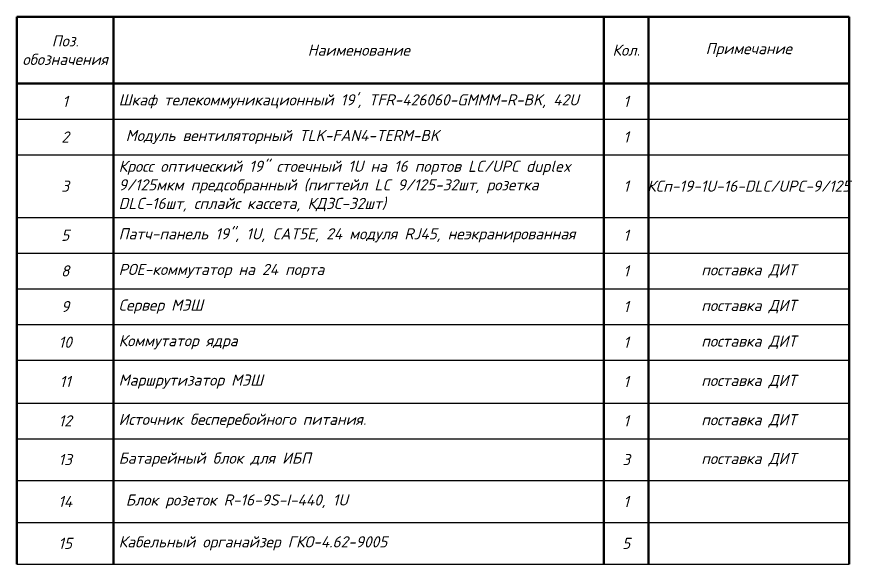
# Model space of a CAD drawing. Extents: x -260425 to 1294666, y -169889 to -2349.
# Drawn here: x 967566 to 986314, y -28098 to -15808 of the extents above; entities that cross this region are included whole.
import ezdxf

# ---------------------------------------------------------------- set-up
doc = ezdxf.new("R2010")
doc.units = 0
doc.header["$LTSCALE"] = 100
doc.layers.add('Текст', color=7, linetype='Continuous', lineweight=15)
doc.styles.add('1ISOCPEUR', font='isocpeui.ttf', dxfattribs={"height": 250})

# ---------------------------------------------------------------- blocks, each defined once
blk = doc.blocks.new('*T231')
at = {"layer": 'Текст', "color": 0, "lineweight": 50, "transparency": 16777216}
for p, q in [((0, 0), (18675, 0)), ((0, 0), (0, -12290)), ((2175, 0), (2175, -12290)), ((13175, 0), (13175, -12290)), ((14175, 0), (14175, -12290)), ((18675, 0), (18675, -12290)), ((0, -1500), (18675, -1500))]:
    blk.add_line(p, q, dxfattribs=at)
at = {"layer": 'Текст', "color": 0, "lineweight": 25, "transparency": 16777216}
for p, q in [((0, -2300), (18675, -2300)), ((0, -3100), (18675, -3100)), ((0, -4506), (18675, -4506)), ((0, -5306), (18675, -5306)), ((0, -6106), (18675, -6106)), ((0, -6906), (18675, -6906)), ((0, -7706), (18675, -7706)), ((0, -8671), (18675, -8671)), ((0, -9471), (18675, -9471)), ((0, -10411), (18675, -10411)), ((0, -11350), (18675, -11350)), ((0, -12290), (18675, -12290))]:
    blk.add_line(p, q, dxfattribs=at)
at = {"layer": 'Текст', "color": 0, "transparency": 16777216, "char_height": 250, "style": '1ISOCPEUR'}
for s, insert, width, attachment_point in [('Поз. обозначения', (1088, -750), 1952.07, 5), ('Наименование', (7675, -750), 10776.98, 5), ('Кол.', (13675, -750), 776.98, 5), ('Примечание', (16425, -750), 4276.98, 5), ('1', (1088, -1900), 1952.07, 5), ("\\A1;Шкаф телекоммуникационный 19{\\A0;'}, {\\A0;TFR-426060-GMMM-R-BK, 42U}", (2287, -1900), 10776.98, 4), ('1', (13675, -1900), 776.98, 5), ('2', (1088, -2700), 1952.07, 5), (' Модуль вентиляторны{\\C7;й }TLK-FAN4-TERM-BK', (2287, -2700), 10776.98, 4), ('1', (13675, -2700), 776.98, 5), ('Кросс оптический 19" стоечный 1U на 16 портов LC/UPC duplex 9/125мкм предсобранный (пигтейл LC 9/125-32шт, розетка DLC-16шт, сплайс кассета, КДЗС-32шт)', (2287, -3803), 10776.98, 4), ('3', (1088, -3803), 1952.07, 5), ('1', (13675, -3803), 776.98, 5), ('КСп-19-1U-16-DLC/UPC-9/125', (16425, -3803), 4276.98, 5), ('5', (1088, -4906), 1952.07, 5), ('Патч-панель 19", 1U, CAT5E, 24 модуля RJ45, неэкранированная', (2287, -4906), 10776.98, 4), ('1', (13675, -4906), 776.98, 5), ('8', (1088, -5706), 1952.07, 5), ('РОЕ-коммутатор на 24 порта', (2287, -5706), 10776.98, 4), ('1', (13675, -5706), 776.98, 5), ('поставка ДИТ', (16425, -5706), 4276.98, 5), ('Сервер МЭШ', (2287, -6506), 10776.98, 4), ('поставка ДИТ', (16425, -6506), 4276.98, 5), ('9', (1088, -6506), 1952.07, 5), ('1', (13675, -6506), 776.98, 5), ('10', (1088, -7306), 1952.07, 5), ('Коммутатор ядра', (2287, -7306), 10776.98, 4), ('1', (13675, -7306), 776.98, 5), ('поставка ДИТ', (16425, -7306), 4276.98, 5), ('Маршрутизатор МЭШ', (2287, -8189), 10776.98, 4), ('поставка ДИТ', (16425, -8189), 4276.98, 5), ('11', (1088, -8189), 1952.07, 5), ('1', (13675, -8189), 776.98, 5), ('12', (1088, -9071), 1952.07, 5), ('Источник бесперебойного питания.', (2287, -9071), 10776.98, 4), ('1', (13675, -9071), 776.98, 5), ('поставка ДИТ', (16425, -9071), 4276.98, 5), ('13', (1088, -9941), 1952.07, 5), ('Батарейный блок для ИБП', (2287, -9941), 10776.98, 4), ('3', (13675, -9941), 776.98, 5), ('поставка ДИТ', (16425, -9941), 4276.98, 5), ('14', (1088, -10881), 1952.07, 5), (' Блок розеток R-16-9S-I-440, 1U', (2287, -10881), 10776.98, 4), ('1', (13675, -10881), 776.98, 5), ('15', (1088, -11820), 1952.07, 5), ('Кабельный органайзер {\\C256;Г}КО-4.62-9005', (2287, -11820), 10776.98, 4), ('5', (13675, -11820), 776.98, 5)]:
    blk.add_mtext(s, dxfattribs=dict(at, insert=insert, width=width, attachment_point=attachment_point))

msp = doc.modelspace()

# ---------------------------------------------------------------- block references
msp.add_blockref('*T231', (967566, -15808))

doc.saveas('drawing.dxf')
